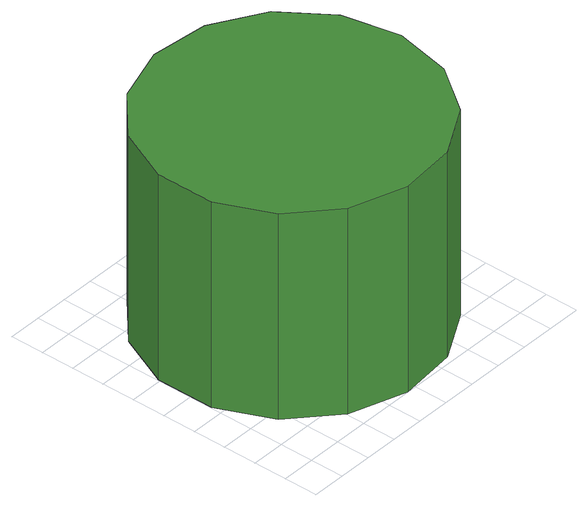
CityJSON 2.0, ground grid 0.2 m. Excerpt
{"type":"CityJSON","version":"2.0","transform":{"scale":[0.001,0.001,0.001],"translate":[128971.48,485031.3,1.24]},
"CityObjects":{
"tree1":{"type":"SolitaryVegetationObject","attributes":{"function":"something"},"geometry":[{"type":"MultiSurface","lod":"1","boundaries":[[[0,1,2,3,4,5,6,7,8,9,10,11,12,13,14]],[[15,16,17,18,19,20,21,22,23,24,25,26,27,28,29]],[[0,29,28,1]],[[1,28,27,2]],[[2,27,26,3]],[[3,26,25,4]],[[4,25,24,5]],[[5,24,23,6]],[[6,23,22,7]],[[7,22,21,8]],[[8,21,20,9]],[[9,20,19,10]],[[10,19,18,11]],[[11,18,17,12]],[[12,17,16,13]],[[13,16,15,14]],[[14,15,29,0]]]}]}
},
"vertices":[
[1670,839,1292],[1598,1181,1292],[1393,1463,1292],[1090,1638,1292],[743,1675,1292],[411,1567,1292],[151,1333,1292],[9,1014,1292],[9,665,1292],[151,346,1292],[411,112,1292],[743,4,1292],[1090,41,1292],[1393,215,1292],[1598,498,1292],[1598,498,2],[1393,215,2],[1090,41,2],[743,4,2],[411,112,2],[151,346,2],[9,665,2],[9,1014,2],[151,1333,2],[411,1567,2],[743,1675,2],[1090,1638,2],[1393,1463,2],[1598,1181,2],[1670,839,2]
]}
